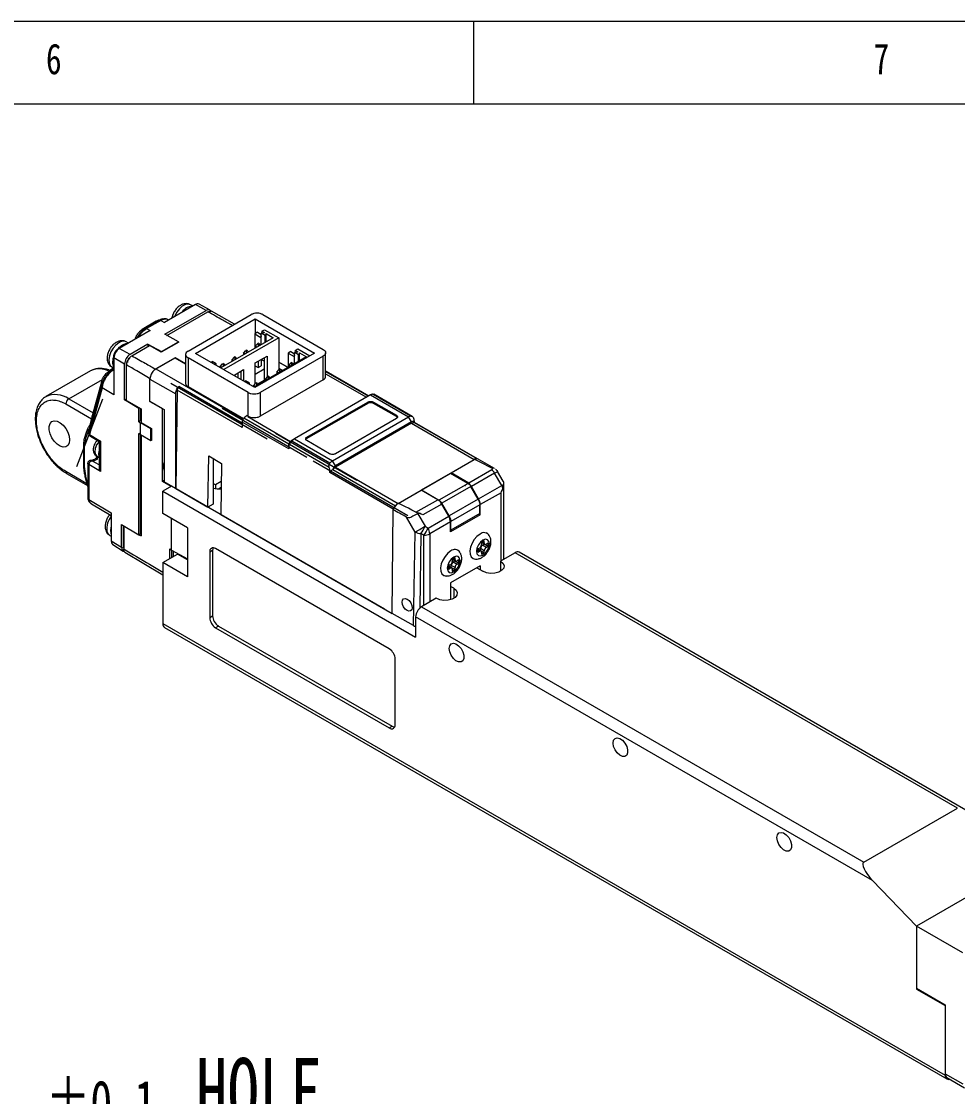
# Paper-space layout '시트2-ENG' of a CAD drawing. Header units: millimetres. Extents: x 5 to 415, y 5 to 292.
# Drawn here: x 282.7 to 339.2, y 227 to 292 of the extents above; entities that cross this region are included whole.
import ezdxf

# ---------------------------------------------------------------- set-up
doc = ezdxf.new("R2010")
doc.units = ezdxf.units.MM
doc.linetypes.add('CENTERX2', pattern=[20.32, 12.7, -2.54, 2.54, -2.54])
doc.layers.add('CENTER_LINE', color=7, linetype='CENTERX2')
doc.styles.add('SLDTEXTSTYLE0', font='TXT', dxfattribs={"width": 0.7})
doc.styles.add('SLDTEXTSTYLE3', font='TXT', dxfattribs={"width": 0.75})
doc.dimstyles.new('SLDDIMSTYLE8', dxfattribs={"dimtxt": 4, "dimasz": 3.302, "dimexe": 0, "dimexo": 0.0625, "dimgap": 1, "dimtad": 0, "dimtih": 1, "dimtoh": 1, "dimrnd": 1e-09, "dimzin": 12, "dimdsep": 46, "dimtxsty": 'SLDTEXTSTYLE0', "dimsah": 1, "dimcen": 0, "dimadec": 0, "dimazin": 3, "dimtol": 1, "dimtp": 0.1, "dimtm": 0.1, "dimtfac": 1, "dimtmove": 0, "dimatfit": 3, "dimfxl": 1, "dimfrac": 2, "dimtolj": 1, "dimarcsym": 0})

# ---------------------------------------------------------------- blocks, each defined once
blk = doc.blocks.new('_D_50')
at = {"layer": 'CENTER_LINE'}
for p, q in [((257.4, 184.208), (269.697, 224.203)), ((269.697, 224.203), (305.718, 224.203)), ((256.489, 181.245), (257.4, 184.208)), ((256.489, 181.245), (254.623, 175.175))]:
    blk.add_line(p, q, dxfattribs=at)
for points in [[(257.4, 184.208), (258.856, 187.215), (257.885, 187.513)], [(256.489, 181.245), (255.033, 178.238), (256.004, 177.939)]]:
    blk.add_solid(points, dxfattribs=at)
at = {"layer": 'CENTER_LINE', "attachment_point": 1, "style": 'SLDTEXTSTYLE0'}
for s, insert, char_height in [('%%c', (271.284, 229.359), 4), ('HOLE', (293.23, 229.359), 4), ('3.1', (275.712, 229.359), 4), ('±0.1', (284.173, 228.011), 2.8)]:
    blk.add_mtext(s, dxfattribs=dict(at, insert=insert, char_height=char_height))

psp = doc.layouts.new('시트2-ENG')

# ---------------------------------------------------------------- linework, layer by layer
at = {"color": 7, "linetype": 'Continuous', "lineweight": 18}
for p, q in [((415, 292), (5, 292)), ((310, 292), (310, 287)), ((410.25, 287), (10, 287)), ((293.192, 274.897), (291.32, 273.817)), ((293.035, 274.807), (292.905, 274.882)), ((293.847, 274.533), (293.192, 274.897)), ((294.081, 274.558), (293.419, 274.922)), ((291.354, 273.094), (293.847, 274.533)), ((291.479, 273.025), (293.953, 274.453)), ((292.751, 272.084), (296.569, 274.288)), ((295.56, 273.705), (294.162, 274.485)), ((297.276, 274.288), (300.918, 272.186)), ((290.829, 273.882), (289.974, 273.388)), ((290.862, 273.896), (290.01, 273.404)), ((291.037, 273.95), (290.186, 273.458)), ((291.1, 273.939), (290.248, 273.448)), ((290.927, 273.927), (290.825, 273.879)), ((291.037, 273.95), (290.862, 273.896)), ((291.143, 274), (290.972, 273.943)), ((291.1, 273.939), (291.32, 273.817)), ((291.212, 274.023), (291.163, 274.007)), ((291.568, 273.959), (291.505, 273.994)), ((293.21, 271.941), (296.816, 274.023)), ((296.816, 274.023), (300.387, 271.961)), ((296.816, 274.023), (296.816, 273.145)), ((290.468, 273.325), (288.596, 272.244)), ((289.979, 273.384), (290.01, 273.404)), ((290.01, 273.404), (290.186, 273.458)), ((290.248, 273.448), (290.468, 273.325)), ((292.167, 272.641), (291.354, 273.094)), ((297.895, 272.89), (294.73, 271.063)), ((298.231, 272.88), (294.907, 270.961)), ((296.94, 273.216), (296.781, 273.124)), ((296.781, 273.124), (297.152, 272.91)), ((296.781, 273.124), (296.781, 272.247)), ((296.94, 273.216), (297.169, 273.084)), ((297.169, 273.011), (297.152, 272.91)), ((297.169, 273.166), (297.364, 273.196)), ((297.418, 273.022), (297.169, 273.166)), ((297.169, 272.471), (297.169, 273.166)), ((297.215, 273.282), (297.196, 273.17)), ((297.215, 273.282), (297.374, 273.374)), ((297.215, 273.282), (297.364, 273.196)), ((297.374, 273.374), (298.231, 272.88)), ((297.47, 273.135), (297.418, 273.022)), ((297.418, 272.615), (297.418, 273.022)), ((297.47, 273.135), (297.895, 272.89)), ((297.47, 272.645), (297.47, 273.135)), ((298.231, 272.88), (298.231, 270.92)), ((288.596, 272.244), (288.455, 272.16)), ((289.25, 271.88), (288.596, 272.244)), ((289.146, 272.562), (289.016, 272.637)), ((290.329, 272.502), (289.25, 271.88)), ((289.356, 271.799), (290.417, 272.412)), ((289.563, 272.842), (289.547, 272.793)), ((290.329, 272.502), (291.142, 272.049)), ((290.329, 272.502), (290.329, 272.361)), ((291.124, 272.014), (290.417, 272.412)), ((292.185, 272.626), (291.124, 272.014)), ((291.142, 272.049), (292.167, 272.641)), ((292.167, 272.641), (292.167, 272.616)), ((292.167, 272.636), (292.185, 272.626)), ((296.816, 272.369), (296.958, 272.533)), ((296.905, 272.318), (296.816, 272.369)), ((296.816, 272.369), (296.816, 272.267)), ((296.993, 272.553), (296.958, 272.533)), ((296.958, 272.533), (296.993, 272.512)), ((297.029, 272.533), (296.993, 272.553)), ((296.993, 272.512), (297.029, 272.533)), ((296.993, 272.512), (296.993, 272.369)), ((297.029, 272.533), (297.111, 272.437)), ((288.271, 271.681), (288.274, 271.846)), ((288.271, 271.681), (288.271, 269.436)), ((288.914, 271.297), (288.271, 271.681)), ((290.788, 270.993), (291.973, 271.677)), ((291.973, 271.675), (290.806, 271.002)), ((291.142, 272.049), (291.142, 272.024)), ((291.973, 271.677), (292.604, 271.321)), ((291.973, 271.675), (291.973, 271.677)), ((292.604, 271.311), (291.973, 271.675)), ((292.604, 271.88), (292.604, 270.124)), ((296.392, 269.573), (292.751, 271.675)), ((292.751, 271.675), (292.751, 269.92)), ((296.781, 269.879), (293.21, 271.941)), ((295.544, 271.716), (295.402, 271.553)), ((295.579, 271.737), (295.544, 271.716)), ((295.544, 271.716), (295.579, 271.696)), ((295.614, 271.716), (295.579, 271.737)), ((295.579, 271.696), (295.614, 271.716)), ((295.579, 271.696), (295.579, 271.553)), ((295.697, 271.621), (295.614, 271.716)), ((296.109, 271.961), (296.251, 272.124)), ((296.198, 271.91), (296.109, 271.961)), ((296.109, 271.961), (296.109, 271.859)), ((296.286, 272.145), (296.251, 272.124)), ((296.251, 272.124), (296.286, 272.104)), ((296.321, 272.124), (296.286, 272.145)), ((296.286, 272.104), (296.321, 272.124)), ((296.286, 271.961), (296.286, 272.104)), ((296.321, 272.124), (296.404, 272.029)), ((299.91, 271.726), (296.746, 269.9)), ((300.387, 271.961), (296.781, 269.879)), ((296.816, 271.369), (297.523, 271.777)), ((300.918, 271.777), (297.099, 269.573)), ((297.347, 271.471), (297.17, 271.573)), ((297.17, 271.573), (297.17, 271.185)), ((297.347, 271.675), (297.347, 270.981)), ((297.523, 271.777), (297.523, 270.512)), ((298.955, 272.053), (298.796, 271.961)), ((298.796, 271.961), (299.168, 271.747)), ((298.796, 271.961), (298.796, 271.083)), ((298.955, 272.053), (299.184, 271.921)), ((299.184, 271.848), (299.168, 271.747)), ((299.184, 272.002), (299.38, 272.033)), ((299.433, 271.859), (299.184, 272.002)), ((299.184, 271.308), (299.184, 272.002)), ((299.23, 272.119), (299.211, 272.006)), ((299.23, 272.119), (299.389, 272.211)), ((299.23, 272.119), (299.38, 272.033)), ((299.389, 272.211), (300.104, 271.798)), ((299.486, 271.971), (299.433, 271.859)), ((299.433, 271.451), (299.433, 271.859)), ((299.486, 271.971), (299.91, 271.726)), ((299.486, 271.481), (299.486, 271.971)), ((300.918, 270.349), (300.918, 271.777)), ((301.064, 270.54), (301.064, 271.982)), ((288.231, 270.988), (288.065, 270.937)), ((288.141, 271.121), (288.271, 271.046)), ((288.271, 271.016), (288.231, 270.988)), ((288.914, 269.133), (288.914, 271.297)), ((289.037, 269.101), (289.037, 271.246)), ((294.199, 271.451), (294.169, 271.387)), ((294.448, 271.308), (294.199, 271.451)), ((294.337, 271.29), (294.448, 271.308)), ((294.448, 271.226), (294.448, 271.308)), ((294.695, 271.145), (294.836, 271.308)), ((294.783, 271.094), (294.695, 271.145)), ((294.695, 271.145), (294.695, 271.084)), ((294.872, 271.328), (294.836, 271.308)), ((294.836, 271.308), (294.872, 271.288)), ((294.907, 271.308), (294.872, 271.328)), ((294.872, 271.288), (294.907, 271.308)), ((294.872, 271.288), (294.872, 271.145)), ((294.907, 271.308), (294.99, 271.213)), ((295.491, 271.502), (295.402, 271.553)), ((295.402, 271.553), (295.402, 271.451)), ((295.508, 270.614), (296.109, 270.961)), ((296.109, 270.961), (296.109, 270.267)), ((296.816, 270.104), (296.816, 271.369)), ((296.816, 271.185), (296.993, 271.083)), ((297.347, 270.981), (296.816, 270.675)), ((296.993, 271.471), (296.993, 271.083)), ((296.993, 271.083), (297.17, 271.185)), ((297.347, 270.981), (297.347, 270.328)), ((298.125, 270.798), (298.266, 270.961)), ((298.796, 271.083), (298.231, 271.41)), ((298.231, 271.41), (298.796, 271.083)), ((298.231, 271.042), (298.478, 270.9)), ((298.301, 270.981), (298.266, 270.961)), ((298.266, 270.961), (298.301, 270.941)), ((298.337, 270.961), (298.301, 270.981)), ((298.301, 270.941), (298.337, 270.961)), ((298.301, 270.798), (298.301, 270.941)), ((298.337, 270.961), (298.419, 270.866)), ((298.832, 271.206), (298.973, 271.369)), ((298.92, 271.155), (298.832, 271.206)), ((298.832, 271.206), (298.832, 271.104)), ((299.008, 271.39), (298.973, 271.369)), ((298.973, 271.369), (299.008, 271.349)), ((299.044, 271.369), (299.008, 271.39)), ((299.008, 271.349), (299.044, 271.369)), ((299.008, 271.349), (299.008, 271.206)), ((299.044, 271.369), (299.126, 271.274)), ((286.85, 270.879), (284.163, 269.328)), ((286.897, 270.904), (286.85, 270.879)), ((287.534, 270.287), (286.966, 268.167)), ((290.451, 269.042), (290.451, 270.409)), ((290.452, 270.389), (292.008, 269.491)), ((290.452, 269.042), (290.452, 270.389)), ((295.579, 270.655), (295.579, 270.573)), ((295.756, 270.757), (295.756, 270.471)), ((295.933, 270.859), (295.933, 270.369)), ((296.215, 270.288), (296.185, 270.224)), ((296.464, 270.144), (296.215, 270.288)), ((296.958, 270.104), (297.347, 270.328)), ((300.918, 270.349), (297.099, 268.144)), ((297.347, 270.328), (297.417, 270.287)), ((297.559, 270.553), (297.417, 270.389)), ((297.506, 270.338), (297.417, 270.389)), ((297.417, 270.389), (297.417, 270.287)), ((297.594, 270.573), (297.559, 270.553)), ((297.559, 270.553), (297.594, 270.532)), ((297.63, 270.553), (297.594, 270.573)), ((297.594, 270.532), (297.63, 270.553)), ((297.594, 270.532), (297.594, 270.39)), ((297.712, 270.458), (297.63, 270.553)), ((298.213, 270.747), (298.125, 270.798)), ((298.125, 270.798), (298.125, 270.696)), ((303.669, 269.365), (301.09, 270.854)), ((287.512, 269.947), (286.749, 267.115)), ((287.552, 269.866), (286.788, 267.034)), ((287.518, 270.201), (286.958, 268.108)), ((287.512, 269.947), (287.518, 270.201)), ((287.536, 270.26), (287.518, 270.201)), ((288.271, 269.436), (287.552, 269.866)), ((292.097, 269.723), (292.008, 263.775)), ((296.022, 267.458), (292.097, 269.723)), ((296.097, 267.988), (292.751, 269.92)), ((296.352, 270.127), (296.464, 270.144)), ((296.464, 270.063), (296.464, 270.144)), ((296.71, 269.981), (296.852, 270.145)), ((296.799, 269.93), (296.71, 269.981)), ((296.71, 269.981), (296.71, 269.92)), ((296.887, 270.165), (296.852, 270.145)), ((296.852, 270.145), (296.887, 270.124)), ((296.922, 270.145), (296.887, 270.165)), ((296.887, 270.124), (296.922, 270.145)), ((296.887, 270.124), (296.887, 269.981)), ((296.922, 270.145), (297.005, 270.049)), ((288.914, 269.133), (289.037, 269.203)), ((289.783, 268.613), (288.914, 269.133)), ((289.037, 269.101), (289.91, 268.585)), ((290.451, 269.042), (290.452, 269.043)), ((291.202, 268.598), (290.451, 269.042)), ((290.452, 269.042), (291.301, 268.552)), ((292.008, 263.775), (292.008, 269.491)), ((296.392, 268.143), (296.392, 269.573)), ((297.099, 269.573), (297.099, 268.144)), ((303.781, 269.43), (299.185, 266.777)), ((299.928, 266.879), (303.605, 269.002)), ((303.605, 269.002), (303.605, 268.92)), ((303.781, 269.43), (306.079, 268.103)), ((303.938, 269.478), (306.236, 268.152)), ((303.958, 269.002), (305.337, 268.206)), ((303.958, 268.92), (303.958, 269.002)), ((306.288, 268.137), (303.98, 269.469)), ((289.822, 268.636), (289.783, 268.613)), ((289.783, 267.809), (289.783, 268.613)), ((289.887, 267.869), (289.887, 268.598)), ((289.91, 268.585), (289.91, 267.768)), ((291.212, 268.604), (291.202, 268.598)), ((291.202, 264.208), (291.202, 268.598)), ((291.301, 268.552), (291.301, 264.184)), ((303.605, 268.92), (299.928, 266.797)), ((305.337, 268.124), (303.958, 268.92)), ((286.823, 267.516), (286.958, 268.108)), ((286.967, 268.172), (286.825, 267.55)), ((289.887, 267.869), (289.783, 267.809)), ((289.783, 267.809), (289.887, 267.747)), ((289.91, 267.856), (289.887, 267.869)), ((289.887, 267.036), (289.887, 267.747)), ((290.505, 267.39), (289.887, 267.747)), ((289.91, 267.768), (290.538, 267.396)), ((296.027, 267.791), (296.022, 267.458)), ((298.832, 266.171), (296.027, 267.791)), ((298.844, 266.451), (296.121, 268.022)), ((296.321, 268.183), (296.392, 268.143)), ((296.392, 268.144), (296.357, 268.124)), ((301.483, 265.45), (306.079, 268.103)), ((305.337, 268.001), (301.66, 265.879)), ((306.256, 267.797), (301.66, 265.144)), ((306.256, 267.716), (301.66, 265.062)), ((305.337, 268.124), (305.337, 268.206)), ((306.256, 267.797), (306.079, 268.103)), ((306.256, 267.716), (310.039, 265.532)), ((306.421, 267.764), (306.429, 267.768)), ((306.421, 267.764), (310.205, 265.58)), ((310.231, 265.577), (306.431, 267.771)), ((306.433, 267.761), (306.433, 267.789)), ((286.682, 267.387), (286.546, 267.031)), ((286.591, 266.878), (286.728, 267.233)), ((286.823, 267.516), (286.744, 267.121)), ((286.744, 267.121), (286.744, 267.129)), ((286.824, 267.544), (286.75, 267.173)), ((286.788, 267.034), (287.452, 266.637)), ((286.825, 267.55), (286.824, 267.544)), ((289.887, 267.036), (289.783, 267.099)), ((289.783, 260.98), (289.783, 267.099)), ((289.887, 267.036), (290.505, 266.679)), ((289.887, 261.04), (289.887, 267.036)), ((289.91, 267.023), (289.91, 260.91)), ((290.505, 267.39), (290.528, 267.403)), ((290.505, 266.679), (290.505, 267.39)), ((290.538, 267.396), (290.538, 266.669)), ((286.434, 266.374), (286.434, 265.191)), ((286.434, 266.371), (286.434, 266.374)), ((286.493, 266.292), (286.591, 266.878)), ((286.795, 266.973), (287.384, 266.616)), ((287.235, 266.706), (287.235, 266.643)), ((287.382, 266.62), (287.382, 265.022)), ((287.452, 266.637), (287.452, 264.804)), ((290.505, 266.679), (290.538, 266.698)), ((290.538, 266.669), (290.514, 266.684)), ((301.28, 265.051), (298.879, 266.438)), ((299.185, 266.777), (299.008, 266.675)), ((301.327, 265.317), (299.029, 266.644)), ((299.185, 266.777), (301.483, 265.45)), ((299.928, 266.797), (299.928, 266.879)), ((301.307, 265.879), (299.928, 266.675)), ((286.493, 265.11), (286.493, 266.292)), ((287.235, 265.731), (287.235, 265.703)), ((287.241, 265.723), (287.382, 265.642)), ((293.953, 262.653), (293.999, 265.742)), ((293.999, 265.742), (294.777, 265.293)), ((298.832, 266.275), (298.832, 266.302)), ((298.832, 266.275), (298.832, 266.171)), ((286.591, 264.411), (286.493, 265.11)), ((286.687, 265.321), (286.687, 263.215)), ((286.757, 265.219), (286.757, 263.115)), ((287.452, 264.804), (286.757, 265.219)), ((287.226, 265.63), (287.235, 265.703)), ((287.267, 265.55), (287.273, 265.553)), ((287.271, 265.706), (287.27, 265.636)), ((287.273, 265.553), (287.28, 265.701)), ((291.29, 265.331), (291.301, 265.291)), ((294.271, 265.585), (294.271, 262.837)), ((294.777, 265.293), (294.73, 262.204)), ((301.66, 265.144), (301.483, 265.45)), ((305.443, 262.878), (310.039, 265.532)), ((308.643, 264.726), (310.039, 265.532)), ((311.274, 264.988), (310.289, 265.556)), ((285.413, 264.688), (286.666, 263.965)), ((286.539, 264.441), (286.676, 263.927)), ((301.318, 264.736), (301.321, 264.838)), ((301.321, 264.838), (301.369, 264.838)), ((301.495, 264.92), (305.278, 262.736)), ((301.66, 265.062), (305.443, 262.878)), ((306.865, 263.699), (308.617, 264.711)), ((308.617, 264.711), (309.514, 264.184)), ((308.643, 264.726), (308.643, 264.696)), ((309.708, 264.1), (308.643, 264.726)), ((311.105, 264.906), (309.708, 264.1)), ((311.274, 264.699), (309.878, 263.893)), ((311.276, 264.985), (311.274, 264.986)), ((311.704, 263.956), (311.274, 264.699)), ((311.796, 264.217), (311.457, 264.805)), ((286.675, 263.93), (286.687, 263.896)), ((291.301, 264.265), (291.202, 264.208)), ((291.726, 263.898), (291.202, 264.208)), ((291.761, 263.917), (291.23, 263.611)), ((292.008, 263.775), (291.301, 264.184)), ((304.63, 256.488), (291.761, 263.917)), ((291.795, 263.897), (291.796, 263.898)), ((291.974, 263.795), (291.973, 263.795)), ((292.008, 263.775), (293.953, 262.653)), ((294.412, 264), (294.271, 264.082)), ((294.76, 264.201), (294.412, 264)), ((294.412, 264), (294.412, 263.766)), ((294.581, 263.75), (294.755, 263.851)), ((309.675, 264.086), (307.91, 263.067)), ((309.844, 263.903), (308.082, 262.886)), ((309.514, 264.184), (309.675, 264.086)), ((309.514, 263.957), (309.532, 263.967)), ((310.283, 263.135), (309.844, 263.903)), ((310.307, 263.149), (309.878, 263.893)), ((310.307, 263.149), (311.704, 263.956)), ((311.807, 264.185), (311.807, 264.015)), ((311.807, 264.015), (311.807, 263.99)), ((311.807, 263.99), (311.807, 259.489)), ((291.23, 262.264), (291.23, 263.611)), ((291.23, 263.611), (306.504, 254.794)), ((305.443, 262.878), (306.84, 263.685)), ((307.836, 263.099), (306.84, 263.685)), ((306.865, 263.699), (307.746, 263.164)), ((306.865, 263.67), (306.865, 263.699)), ((307.746, 263.164), (307.91, 263.067)), ((310.283, 263.135), (308.528, 262.123)), ((311.661, 263.523), (310.411, 262.801)), ((286.757, 263.115), (288.115, 262.303)), ((286.91, 262.856), (288.115, 262.136)), ((294.271, 262.837), (293.953, 262.653)), ((305.09, 256.224), (305.137, 262.497)), ((305.246, 262.69), (305.278, 262.736)), ((306.518, 262.338), (307.836, 263.099)), ((308.083, 262.837), (306.945, 262.18)), ((308.528, 262.123), (308.082, 262.886)), ((308.504, 262.109), (308.083, 262.837)), ((310.385, 262.786), (308.633, 261.775)), ((310.385, 262.261), (310.385, 262.786)), ((310.411, 262.194), (310.411, 262.801)), ((288.115, 262.303), (288.115, 260.61)), ((292.715, 261.407), (291.23, 262.264)), ((291.761, 260.06), (291.761, 261.958)), ((294.73, 262.204), (305.09, 256.224)), ((306.469, 261.147), (305.947, 262.051)), ((306.633, 262.249), (307.069, 261.493)), ((307.254, 261.387), (308.504, 262.109)), ((310.411, 262.194), (308.607, 261.153)), ((310.385, 262.261), (308.633, 261.25)), ((310.34, 262.235), (310.411, 262.194)), ((288.74, 261.603), (289.783, 260.98)), ((288.74, 260.224), (288.74, 261.603)), ((288.845, 260.282), (288.845, 261.54)), ((288.862, 261.53), (288.868, 261.526)), ((288.862, 261.53), (288.862, 260.121)), ((288.862, 261.53), (288.862, 261.53)), ((292.715, 261.407), (292.715, 258.447)), ((307.069, 261.493), (307.254, 261.387)), ((308.607, 261.76), (307.357, 261.038)), ((308.607, 261.153), (308.607, 261.76)), ((308.633, 261.25), (308.607, 261.264)), ((308.633, 261.25), (308.633, 261.775)), ((288.017, 260.944), (288.115, 260.888)), ((288.115, 260.61), (288.74, 260.224)), ((289.783, 260.98), (289.887, 261.04)), ((289.787, 260.982), (289.91, 260.91)), ((289.91, 261.027), (289.887, 261.04)), ((306.383, 255.49), (306.469, 261.147)), ((307.004, 260.954), (306.819, 261.06)), ((310.652, 260.609), (310.487, 260.514)), ((310.652, 260.49), (310.652, 260.609)), ((310.816, 261.099), (310.822, 261.053)), ((288.213, 260.385), (288.84, 259.997)), ((288.934, 259.928), (291.23, 258.556)), ((291.656, 260.122), (291.761, 260.06)), ((291.656, 259.55), (291.656, 260.122)), ((291.761, 260.06), (292.715, 259.522)), ((291.761, 260.06), (291.761, 259.61)), ((291.867, 259.671), (291.867, 260)), ((294.235, 260.039), (294.059, 259.937)), ((294.059, 259.937), (294.059, 255.977)), ((294.235, 260.039), (294.235, 256.079)), ((304.913, 254.079), (294.412, 260.141)), ((310.363, 260.18), (310.26, 260.121)), ((310.26, 260.121), (310.26, 259.93)), ((310.451, 259.998), (310.26, 260.108)), ((310.26, 259.93), (310.363, 259.99)), ((310.412, 260.021), (310.422, 260.027)), ((310.422, 260.027), (310.422, 260.146)), ((310.652, 260.014), (310.422, 260.146)), ((310.422, 260.027), (310.652, 259.894)), ((310.487, 260.514), (310.487, 260.395)), ((310.487, 259.918), (310.487, 259.799)), ((310.487, 259.799), (310.652, 259.894)), ((310.498, 260.52), (310.688, 260.41)), ((310.546, 260.361), (310.649, 260.42)), ((310.546, 260.361), (310.776, 260.228)), ((310.649, 260.42), (310.649, 260.432)), ((310.649, 260.42), (310.879, 260.287)), ((310.652, 259.894), (310.652, 260.014)), ((310.879, 260.478), (310.776, 260.418)), ((310.776, 260.228), (310.879, 260.287)), ((310.879, 260.287), (310.879, 260.478)), ((312.514, 259.897), (311.63, 259.387)), ((339.243, 244.467), (312.514, 259.897)), ((339.752, 244.342), (312.764, 259.922)), ((291.23, 259.304), (292.114, 259.814)), ((291.23, 259.304), (291.23, 255.609)), ((292.715, 258.447), (291.23, 259.304)), ((292.114, 259.814), (292.153, 259.839)), ((308.884, 259.588), (308.719, 259.493)), ((308.719, 259.493), (308.719, 259.374)), ((308.73, 259.499), (308.921, 259.389)), ((308.778, 259.34), (308.881, 259.4)), ((308.778, 259.34), (309.008, 259.207)), ((308.881, 259.4), (308.881, 259.412)), ((308.881, 259.4), (309.111, 259.267)), ((308.884, 259.469), (308.884, 259.588)), ((309.111, 259.457), (309.008, 259.398)), ((309.008, 259.207), (309.111, 259.267)), ((309.111, 259.267), (309.111, 259.457)), ((311.63, 259.387), (311.63, 258.774)), ((308.596, 259.16), (308.492, 259.1)), ((308.492, 259.1), (308.492, 258.91)), ((308.683, 258.978), (308.492, 259.088)), ((308.492, 258.91), (308.596, 258.969)), ((310.402, 259.097), (308.616, 258.066)), ((308.644, 259.001), (308.655, 259.007)), ((308.655, 259.007), (308.655, 259.126)), ((308.884, 258.993), (308.655, 259.126)), ((308.655, 259.007), (308.884, 258.874)), ((308.719, 258.898), (308.719, 258.779)), ((308.719, 258.779), (308.884, 258.874)), ((308.884, 258.874), (308.884, 258.993)), ((310.206, 258.984), (310.57, 258.774)), ((310.402, 259.097), (310.402, 258.871)), ((308.616, 258.066), (308.616, 257.063)), ((308.802, 257.754), (308.616, 257.861)), ((307.741, 257.141), (306.857, 256.631)), ((306.857, 256.631), (333.586, 241.201)), ((294.059, 255.977), (294.235, 256.079)), ((304.664, 256.469), (304.63, 256.488)), ((306.383, 255.49), (305.09, 256.224)), ((306.504, 256.019), (306.504, 254.794)), ((334.116, 240.078), (306.504, 256.019)), ((291.23, 255.609), (338.5, 228.321)), ((291.334, 255.38), (338.604, 228.092)), ((294.589, 255.466), (294.412, 255.364)), ((294.412, 255.364), (304.913, 249.303)), ((294.589, 255.466), (305.09, 249.405)), ((305.266, 249.507), (305.266, 253.467)), ((304.913, 249.303), (305.09, 249.405)), ((333.586, 241.201), (339.243, 244.467)), ((343.132, 240.998), (336.768, 237.324)), ((336.768, 237.323), (334.116, 240.078)), ((339.561, 235.711), (336.768, 237.324)), ((336.768, 237.324), (336.768, 233.58)), ((336.768, 237.323), (336.768, 233.526)), ((336.768, 233.58), (338.5, 232.58)), ((336.815, 233.553), (336.768, 233.526)), ((336.768, 233.526), (338.5, 232.526)), ((338.5, 232.58), (338.5, 228.403)), ((338.5, 232.526), (338.5, 228.321)), ((338.5, 228.403), (339.561, 227.791)), ((338.604, 228.174), (339.665, 227.562))]:
    psp.add_line(p, q, dxfattribs=at)
at = {"color": 8, "linetype": 'Continuous', "lineweight": 18}
for p, q in [((290.831, 273.875), (290.862, 273.896)), ((290.862, 273.896), (290.928, 273.925)), ((288.065, 270.937), (288.271, 271.072)), ((290.806, 271.002), (296.078, 267.958)), ((285.538, 269.191), (287.577, 270.369)), ((301.064, 270.857), (303.658, 269.359)), ((301.064, 270.713), (303.534, 269.287)), ((296.026, 267.732), (292.186, 269.949)), ((285.538, 269.191), (287.012, 268.34)), ((285.361, 268.885), (286.924, 267.983)), ((296.357, 268.124), (298.949, 266.627)), ((286.728, 267.233), (286.759, 267.215)), ((286.758, 267.171), (286.744, 267.129)), ((287.382, 265.198), (286.932, 265.446)), ((286.639, 264.065), (285.361, 264.802)), ((305.148, 262.525), (301.318, 264.736)), ((286.687, 264.049), (286.591, 264.411)), ((307.746, 263.152), (307.746, 263.164)), ((311.661, 259.404), (311.661, 263.523)), ((306.819, 261.06), (306.751, 256.551)), ((307.004, 256.716), (307.004, 260.954)), ((307.357, 261.038), (307.357, 256.92)), ((310.549, 260.549), (310.652, 260.49)), ((288.862, 260.272), (288.845, 260.282)), ((310.363, 259.99), (310.26, 260.049)), ((292.715, 259.467), (292.114, 259.814)), ((308.781, 259.529), (308.884, 259.469)), ((308.596, 258.969), (308.492, 259.029)), ((308.802, 257.754), (308.802, 257.141))]:
    psp.add_line(p, q, dxfattribs=at)
at = {"color": 8, "linetype": 'Continuous', "lineweight": 18, "flags": 128}
for points in [[(292.905, 274.882), (292.762, 274.923), (292.588, 274.895), (292.404, 274.798), (292.226, 274.642), (292.068, 274.44), (291.947, 274.209), (291.931, 274.169)], [(288.569, 272.588), (288.387, 272.448), (288.222, 272.258), (288.089, 272.033), (287.999, 271.795), (287.961, 271.565), (287.978, 271.363), (288.048, 271.206), (288.141, 271.121)], [(286.958, 268.108), (286.961, 268.143), (286.966, 268.167)], [(286.824, 267.544), (286.823, 267.538), (286.823, 267.516)], [(287.134, 266.185), (287.112, 265.986), (287.149, 265.825), (287.241, 265.723), (287.241, 265.723)], [(286.591, 264.411), (286.568, 264.416), (286.551, 264.425), (286.541, 264.436), (286.539, 264.44)], [(286.687, 263.912), (286.678, 263.922), (286.676, 263.927)], [(287.851, 261.198), (287.917, 261.038), (288.017, 260.944)]]:
    psp.add_lwpolyline(points, dxfattribs=at)
at = {"color": 7, "linetype": 'Continuous', "lineweight": 18, "flags": 128}
for points in [[(288.519, 272.21), (288.617, 272.315), (288.799, 272.455)], [(288.799, 272.455), (288.982, 272.532), (289.116, 272.544)], [(285.591, 266.711), (285.564, 266.516), (285.484, 266.371), (285.358, 266.287), (285.198, 266.273), (285.019, 266.329), (284.835, 266.451), (284.663, 266.628), (284.519, 266.844), (284.415, 267.08), (284.361, 267.315), (284.361, 267.528), (284.415, 267.7), (284.519, 267.816), (284.663, 267.866), (284.835, 267.844), (285.019, 267.754), (285.198, 267.603), (285.358, 267.404), (285.484, 267.176), (285.564, 266.938), (285.591, 266.711)], [(286.693, 267.408), (286.692, 267.406), (286.682, 267.387)], [(287.382, 265.717), (287.359, 265.843), (287.382, 266.042)], [(311.274, 264.699), (311.316, 264.723), (311.354, 264.745), (311.386, 264.764), (311.413, 264.779), (311.434, 264.791), (311.448, 264.8), (311.456, 264.804), (311.457, 264.805)], [(311.704, 263.956), (311.718, 263.964), (311.733, 263.972), (311.746, 263.98), (311.76, 263.988), (311.772, 263.995), (311.785, 264.002), (311.796, 264.009), (311.807, 264.015)], [(306.469, 261.147), (306.525, 261.179), (306.592, 261.218), (306.667, 261.261), (306.749, 261.308), (306.833, 261.357), (306.916, 261.405), (306.996, 261.451), (307.069, 261.493)], [(310.393, 261.021), (310.21, 260.884), (310.044, 260.695), (309.909, 260.472), (309.817, 260.235), (309.776, 260.003), (309.79, 259.799), (309.857, 259.64), (309.972, 259.539), (310.124, 259.507), (310.195, 259.515)], [(310.181, 259.98), (310.21, 259.825), (310.295, 259.728), (310.421, 259.703), (310.57, 259.755), (310.718, 259.875), (310.845, 260.045), (310.929, 260.24), (310.959, 260.429), (310.929, 260.583), (310.845, 260.68), (310.718, 260.705), (310.57, 260.653), (310.421, 260.533), (310.295, 260.363), (310.21, 260.169), (310.181, 259.98)], [(308.625, 260), (308.443, 259.863), (308.277, 259.675), (308.141, 259.452), (308.049, 259.214), (308.008, 258.983), (308.022, 258.778), (308.089, 258.619), (308.204, 258.519), (308.357, 258.487), (308.427, 258.494)], [(308.413, 258.959), (308.443, 258.804), (308.527, 258.707), (308.653, 258.683), (308.802, 258.735), (308.951, 258.855), (309.077, 259.025), (309.161, 259.219), (309.191, 259.408), (309.161, 259.563), (309.077, 259.66), (308.951, 259.684), (308.802, 259.633), (308.653, 259.513), (308.527, 259.342), (308.443, 259.148), (308.413, 258.959)], [(311.63, 259.387), (311.78, 259.263), (311.847, 259.118), (311.824, 258.968), (311.714, 258.832), (311.53, 258.726), (311.294, 258.662), (311.035, 258.649), (310.783, 258.688), (310.57, 258.774)], [(308.802, 257.754), (308.951, 257.631), (309.019, 257.485), (308.996, 257.336), (308.886, 257.199), (308.702, 257.093), (308.466, 257.029), (308.206, 257.016), (307.955, 257.055), (307.741, 257.141)], [(308.537, 254.11), (308.567, 254.277), (308.652, 254.388), (308.782, 254.426), (308.938, 254.387), (309.1, 254.276), (309.245, 254.109), (309.354, 253.907), (309.413, 253.698), (309.413, 253.511), (309.354, 253.37), (309.245, 253.294), (309.1, 253.295), (308.938, 253.371), (308.782, 253.512), (308.652, 253.7), (308.567, 253.909), (308.537, 254.11)], [(318.436, 248.395), (318.466, 248.563), (318.552, 248.673), (318.681, 248.711), (318.837, 248.672), (318.999, 248.561), (319.144, 248.394), (319.254, 248.192), (319.313, 247.983), (319.313, 247.796), (319.254, 247.655), (319.144, 247.579), (318.999, 247.58), (318.837, 247.656), (318.681, 247.797), (318.552, 247.985), (318.466, 248.194), (318.436, 248.395)], [(328.336, 242.681), (328.366, 242.848), (328.451, 242.958), (328.581, 242.996), (328.737, 242.957), (328.899, 242.847), (329.044, 242.679), (329.153, 242.477), (329.212, 242.268), (329.212, 242.081), (329.153, 241.94), (329.044, 241.864), (328.899, 241.865), (328.737, 241.941), (328.581, 242.082), (328.451, 242.27), (328.366, 242.479), (328.336, 242.681)], [(338.5, 228.321), (338.507, 228.245), (338.527, 228.18), (338.56, 228.128), (338.604, 228.092), (338.657, 228.072), (338.719, 228.069), (338.769, 228.079)]]:
    psp.add_lwpolyline(points, dxfattribs=at)
at = {"color": 7, "linetype": 'Continuous', "lineweight": 18}
for centre, radius, start, end in [((293.327, 274.708), 0.232, 66.72797, 125.52681), ((293.036, 274.025), 0.765, 92.36005, 147.63457), ((293.977, 274.375), 0.205, 30.46381, 129.72871), ((288.977, 271.649), 0.706, 122.60548, 177.39452), ((289.013, 271.437), 0.822, 154.12875, 205.594), ((288.667, 271.828), 0.393, 122.60548, 177.39452), ((289.644, 271.264), 0.731, 122.60548, 177.39452), ((289.439, 271.382), 0.351, 122.60548, 177.39452), ((301.047, 270.78), 0.0862, 60.1516, 78.60725), ((285.745, 268.868), 0.384, 122.60548, 177.39452), ((306.25, 267.828), 0.324, 92.43101, 121.75315), ((286.684, 266.989), 0.145, 162.81116, 229.99819), ((286.858, 267.118), 0.109, 181.66396, 230.32578), ((299.509, 266.236), 0.631, 120.89883, 139.63614), ((286.534, 265.201), 0.101, 185.6948, 245.62534), ((292.008, 265.123), 0.75, 160.54426, 199.45574), ((310.207, 265.263), 0.316, 90.40697, 121.99736), ((310.186, 265.326), 0.253, 65.83874, 125.47172), ((310.203, 265.491), 0.0888, 60.30174, 88.90535), ((285.487, 264.79), 0.127, 174.48605, 233.08998), ((310.587, 264.309), 0.79, 29.61034, 49.08832), ((294.657, 265.406), 1.658, 256.52707, 272.70498), ((309.191, 263.503), 0.79, 29.61034, 49.08832), ((310.982, 263.538), 0.833, 17.95922, 30.10204), ((309.69, 262.776), 0.721, 1.9565, 31.14373), ((305.857, 262.232), 0.767, 122.63982, 159.80295), ((307.449, 262.487), 0.724, 28.89519, 57.68618), ((307.886, 261.735), 0.721, 1.9565, 31.14373), ((288.907, 261.241), 0.84, 160.58968, 199.41032), ((305.755, 261.963), 1.396, 319.68312, 340.31688), ((305.939, 261.857), 1.396, 319.68312, 340.31688), ((306.636, 261.014), 0.721, 1.9565, 31.14373), ((306.813, 261.79), 0.729, 241.83173, 270.48739), ((307.018, 261.675), 0.721, 268.8559, 298.04024), ((310.636, 260.735), 0.375, 33.90117, 130.41721), ((294.274, 259.972), 0.218, 50.79671, 189.21404), ((294.554, 260.051), 0.319, 154.29191, 182.10457), ((308.868, 259.715), 0.375, 33.90117, 130.41721), ((310.218, 260.407), 0.269, 302.60548, 357.39452), ((310.412, 259.931), 0.0764, 350.78596, 129.20329), ((310.691, 260.134), 0.269, 122.60548, 177.39452), ((310.728, 260.478), 0.0764, 170.78596, 309.20329), ((310.921, 260.001), 0.269, 122.60548, 177.39452), ((312.661, 259.692), 0.251, 65.69288, 125.61758), ((308.451, 259.386), 0.269, 302.60548, 357.39452), ((308.923, 259.114), 0.269, 122.60548, 177.39452), ((308.96, 259.457), 0.0764, 170.78596, 309.20329), ((308.644, 258.91), 0.0764, 350.78596, 129.20329), ((309.153, 258.981), 0.269, 122.60548, 177.39452), ((307.271, 255.984), 0.768, 122.60548, 177.39452), ((294.826, 256.012), 0.768, 182.60548, 237.39452), ((295.003, 256.114), 0.768, 182.60548, 237.39452), ((291.475, 255.582), 0.246, 173.70115, 234.98667), ((304.499, 253.432), 0.768, 2.60548, 57.39452), ((305.051, 249.472), 0.218, 230.79671, 9.21404), ((305.259, 249.675), 0.319, 237.89857, 265.70436), ((338.738, 228.373), 0.24, 172.74417, 235.94365)]:
    psp.add_arc(centre, radius, start, end, dxfattribs=at)
at = {"color": 8, "linetype": 'Continuous', "lineweight": 18}
for centre, radius, start, end in [((288.833, 272.242), 0.435, 65.16039, 127.32016), ((287.396, 269.745), 1.262, 64.27605, 113.26242), ((284.733, 268.07), 1.38, 54.3229, 114.56055), ((286.821, 267.344), 0.145, 162.81116, 229.99818), ((286.535, 266.385), 0.102, 187.67368, 245.45067), ((288.146, 265.923), 1.045, 137.89865, 165.49106), ((311.177, 264.8), 0.212, 62.53831, 110.70706), ((286.81, 263.227), 0.124, 185.36197, 244.61207), ((289.065, 261.335), 1.222, 141.03029, 186.40039)]:
    psp.add_arc(centre, radius, start, end, dxfattribs=at)
at = {"color": 7, "linetype": 'Continuous', "lineweight": 18}
for centre, major_axis, ratio, start_param, end_param in [((350.552, 241.736), (40.514, -23.795), 0.007557, 2.91635, 3.137304), ((311.307, 263.727), (0.354, 0.612), 0.577335, 4.71243, 5.139508), ((311.307, 264.065), (0.498, 0.133), 0.317765, 6.198245, 6.409817), ((340.722, 242.104), (40.866, -23.189), 0.007622, 2.59292, 2.631892), ((345.956, 239.082), (40.514, -23.795), 0.007557, 2.915028, 3.137304), ((306.928, 261.613), (-0.354, 0.612), 0.577335, 5.463585, 6.128989), ((289.094, 260.428), (0.25, 0.433), 0.577206, 2.356266, 3.384015), ((306.733, 255.696), (0.5, 0), 0.577243, 3.935679, 4.235596), ((334.47, 240.283), (0.911, -0.898), 0.308851, 3.056683, 4.627479)]:
    psp.add_ellipse(centre, major_axis=major_axis, ratio=ratio, start_param=start_param, end_param=end_param, dxfattribs=at)
psp.add_ellipse((305.989, 256.743), major_axis=(-0.212, 0.368), ratio=0.587458, dxfattribs=at)
for points, knots in [([(292.905, 274.882), (292.848, 274.907), (292.736, 274.957), (292.551, 274.953), (292.373, 274.899), (292.198, 274.792), (292.032, 274.633), (291.895, 274.43), (291.805, 274.239), (291.786, 274.122), (291.779, 274.082)], [0, 0, 0, 0, 0.122892, 0.24068, 0.361066, 0.491923, 0.6335, 0.778022, 0.923996, 1, 1, 1, 1]), ([(293.953, 274.453), (293.988, 274.469), (294.059, 274.501), (294.137, 274.502), (294.166, 274.478), (294.173, 274.472)], [0, 0, 0, 0, 0.436701, 0.8734037, 1, 1, 1, 1]), ([(290.928, 273.925), (290.94, 273.932), (290.956, 273.941), (290.969, 273.942), (290.973, 273.942)], [0, 0, 0, 0, 0.763439, 1, 1, 1, 1]), ([(291.455, 274.005), (291.432, 274.016), (291.358, 274.052), (291.264, 274.032), (291.2, 274.019)], [0, 0, 0, 0, 0.321883, 1, 1, 1, 1]), ([(289.559, 272.8), (289.564, 272.822), (289.576, 272.876), (289.617, 272.97), (289.675, 273.071), (289.76, 273.19), (289.876, 273.315), (289.968, 273.376), (290.01, 273.404)], [0, 0, 0, 0, 0.104163, 0.258144, 0.403502, 0.540616, 0.78707, 1, 1, 1, 1]), ([(288.406, 272.604), (288.37, 272.58), (288.27, 272.514), (288.126, 272.365), (287.99, 272.158), (287.896, 271.927), (287.856, 271.696), (287.873, 271.484), (287.944, 271.308), (288.038, 271.181), (288.119, 271.142), (288.146, 271.129)], [0, 0, 0, 0, 0.076044, 0.206143, 0.336597, 0.468613, 0.604693, 0.727425, 0.839861, 0.947152, 1, 1, 1, 1]), ([(289.02, 272.633), (289.017, 272.635), (288.967, 272.677), (288.838, 272.706), (288.657, 272.708), (288.513, 272.663), (288.432, 272.618), (288.406, 272.604)], [0, 0, 0, 0, 0.0145007, 0.3061069, 0.5821662, 0.8651415, 1, 1, 1, 1]), ([(289.037, 271.246), (289.04, 271.289), (289.047, 271.376), (289.102, 271.519), (289.183, 271.649), (289.273, 271.745), (289.333, 271.784), (289.356, 271.799)], [0, 0, 0, 0, 0.214702, 0.429404, 0.644089, 0.858766, 1, 1, 1, 1]), ([(289.356, 271.799), (289.624, 271.649), (290.102, 271.381), (290.578, 271.111), (290.788, 270.993)], [0, 0, 0, 0, 0.560004, 1, 1, 1, 1]), ([(288.028, 270.909), (288.021, 270.912), (287.929, 270.954), (287.75, 270.999), (287.493, 271.037), (287.241, 271.021), (287.041, 270.978), (286.939, 270.919), (286.909, 270.902)], [0, 0, 0, 0, 0.017219, 0.233891, 0.453366, 0.676329, 0.905072, 1, 1, 1, 1]), ([(288.231, 270.988), (288.147, 270.929), (287.979, 270.813), (287.751, 270.536), (287.577, 270.229), (287.534, 270.041), (287.512, 269.947)], [0, 0, 0, 0, 0.250224, 0.500004, 0.749764, 1, 1, 1, 1]), ([(287.518, 270.201), (287.538, 270.268), (287.576, 270.4), (287.692, 270.585), (287.801, 270.719), (287.919, 270.838), (288.008, 270.898), (288.065, 270.937)], [0, 0, 0, 0, 0.256012, 0.50256, 0.638236, 0.766006, 1, 1, 1, 1]), ([(288.293, 270.977), (288.23, 270.935), (288.096, 270.846), (287.925, 270.665), (287.79, 270.482), (287.686, 270.302), (287.592, 270.087), (287.566, 269.945), (287.552, 269.866)], [0, 0, 0, 0, 0.180061, 0.378365, 0.505739, 0.63991, 0.801206, 1, 1, 1, 1]), ([(288.271, 271.081), (288.27, 271.079), (288.183, 271.008), (288.097, 270.959), (288.013, 270.911)], [0, 0, 0, 0, 0.0187178, 1, 1, 1, 1]), ([(288.231, 270.988), (288.24, 270.989), (288.26, 270.992), (288.282, 270.982), (288.293, 270.977)], [0, 0, 0, 0, 0.502742, 1, 1, 1, 1]), ([(290.451, 270.409), (290.187, 270.565), (289.715, 270.845), (289.244, 271.123), (289.037, 271.246)], [0, 0, 0, 0, 0.560005, 1, 1, 1, 1]), ([(290.788, 270.993), (290.75, 270.967), (290.675, 270.914), (290.573, 270.789), (290.497, 270.646), (290.457, 270.513), (290.453, 270.438), (290.451, 270.409)], [0, 0, 0, 0, 0.214702, 0.429406, 0.644091, 0.858768, 1, 1, 1, 1]), ([(287.512, 269.947), (287.513, 269.94), (287.513, 269.926), (287.522, 269.908), (287.533, 269.89), (287.544, 269.874), (287.55, 269.868), (287.552, 269.866)], [0, 0, 0, 0, 0.249886, 0.499926, 0.747959, 0.907794, 1, 1, 1, 1]), ([(284.162, 269.319), (284.135, 269.305), (284.024, 269.249), (283.87, 269.095), (283.711, 268.865), (283.602, 268.6), (283.537, 268.307), (283.514, 267.993), (283.531, 267.667), (283.585, 267.33), (283.667, 267.015), (283.765, 266.735), (283.889, 266.437), (284, 266.231), (284.071, 266.099)], [0, 0, 0, 0, 0.031547, 0.130821, 0.222882, 0.315866, 0.408631, 0.500215, 0.589782, 0.67624, 0.767509, 0.834293, 0.893437, 1, 1, 1, 1]), ([(285.361, 264.802), (285.25, 264.873), (285.028, 265.015), (284.699, 265.32), (284.385, 265.688), (284.102, 266.117), (283.873, 266.576), (283.71, 267.032), (283.614, 267.468), (283.583, 267.87), (283.614, 268.237), (283.71, 268.562), (283.873, 268.83), (284.102, 269.024), (284.385, 269.127), (284.699, 269.132), (285.028, 269.057), (285.25, 268.942), (285.361, 268.885)], [0, 0, 0, 0, 0.060014, 0.12001, 0.184322, 0.249999, 0.315676, 0.379989, 0.439977, 0.5, 0.559988, 0.620011, 0.684323, 0.75, 0.815677, 0.879989, 0.939969, 1, 1, 1, 1]), ([(303.938, 269.478), (303.955, 269.478), (303.972, 269.478), (303.979, 269.469), (303.979, 269.469)], [0, 0, 0, 0, 0.944707, 1, 1, 1, 1]), ([(305.396, 268.063), (305.395, 268.068), (305.388, 268.091), (305.36, 268.109), (305.337, 268.124)], [0, 0, 0, 0, 0.206838, 1, 1, 1, 1]), ([(306.236, 268.152), (306.253, 268.149), (306.285, 268.144), (306.331, 268.104), (306.364, 268.053), (306.38, 268.014), (306.386, 267.999)], [0, 0, 0, 0, 0.270501, 0.54064, 0.820446, 1, 1, 1, 1]), ([(306.421, 267.764), (306.413, 267.777), (306.397, 267.805), (306.357, 267.823), (306.309, 267.823), (306.274, 267.806), (306.256, 267.797)], [0, 0, 0, 0, 0.250117, 0.500156, 0.750117, 1, 1, 1, 1]), ([(306.433, 267.789), (306.431, 267.819), (306.426, 267.886), (306.4, 267.959), (306.386, 267.999)], [0, 0, 0, 0, 0.4520547, 1, 1, 1, 1]), ([(286.547, 267.03), (286.52, 266.949), (286.465, 266.781), (286.434, 266.556), (286.438, 266.412), (286.439, 266.371)], [0, 0, 0, 0, 0.4071089, 0.835051, 1, 1, 1, 1]), ([(286.833, 267.616), (286.817, 267.596), (286.783, 267.556), (286.739, 267.493), (286.702, 267.43), (286.686, 267.391), (286.678, 267.372)], [0, 0, 0, 0, 0.2323404, 0.4865885, 0.7423646, 1, 1, 1, 1]), ([(286.743, 267.089), (286.743, 267.092), (286.74, 267.103), (286.743, 267.114), (286.744, 267.121)], [0, 0, 0, 0, 0.313381, 1, 1, 1, 1]), ([(286.744, 267.129), (286.743, 267.123), (286.741, 267.11), (286.745, 267.095), (286.751, 267.087), (286.752, 267.086)], [0, 0, 0, 0, 0.437238, 0.919763, 1, 1, 1, 1]), ([(286.742, 267.089), (286.744, 267.08), (286.747, 267.062), (286.759, 267.033), (286.777, 267.005), (286.801, 266.98), (286.822, 266.963), (286.836, 266.957), (286.84, 266.955)], [0, 0, 0, 0, 0.168963, 0.34853, 0.535723, 0.726929, 0.918425, 1, 1, 1, 1]), ([(286.749, 267.115), (286.749, 267.114), (286.748, 267.112), (286.747, 267.109), (286.745, 267.109), (286.744, 267.113), (286.744, 267.118), (286.744, 267.121)], [0, 0, 0, 0, 0.107272, 0.216266, 0.463262, 0.73307, 1, 1, 1, 1]), ([(286.817, 266.959), (286.822, 266.957), (286.829, 266.954), (286.838, 266.955), (286.841, 266.956)], [0, 0, 0, 0, 0.668581, 1, 1, 1, 1]), ([(287.271, 266.684), (287.233, 266.644), (287.149, 266.555), (287.078, 266.414), (287.052, 266.322), (287.044, 266.295)], [0, 0, 0, 0, 0.362875, 0.814424, 1, 1, 1, 1]), ([(287.452, 266.637), (287.452, 266.637), (287.437, 266.631), (287.408, 266.62), (287.383, 266.611), (287.384, 266.616), (287.384, 266.617)], [0, 0, 0, 0, 0.0106699, 0.3972726, 0.9585798, 1, 1, 1, 1]), ([(298.832, 266.302), (298.832, 266.326), (298.833, 266.379), (298.84, 266.425), (298.844, 266.451)], [0, 0, 0, 0, 0.453789, 1, 1, 1, 1]), ([(298.879, 266.438), (298.865, 266.414), (298.839, 266.369), (298.834, 266.305), (298.832, 266.275)], [0, 0, 0, 0, 0.5233128, 1, 1, 1, 1]), ([(299.008, 266.675), (298.991, 266.663), (298.956, 266.639), (298.908, 266.584), (298.868, 266.519), (298.852, 266.474), (298.844, 266.451)], [0, 0, 0, 0, 0.249826, 0.499768, 0.749826, 1, 1, 1, 1]), ([(298.879, 266.438), (298.888, 266.453), (298.906, 266.482), (298.944, 266.537), (298.985, 266.593), (299.014, 266.627), (299.029, 266.644)], [0, 0, 0, 0, 0.268331, 0.522065, 0.764688, 1, 1, 1, 1]), ([(299.928, 266.797), (299.905, 266.783), (299.876, 266.764), (299.87, 266.741), (299.869, 266.736)], [0, 0, 0, 0, 0.793162, 1, 1, 1, 1]), ([(284.071, 266.099), (284.148, 265.974), (284.256, 265.798), (284.437, 265.557), (284.598, 265.362), (284.8, 265.151), (285.02, 264.956), (285.227, 264.799), (285.361, 264.722), (285.413, 264.692)], [0, 0, 0, 0, 0.211355, 0.297024, 0.438224, 0.583188, 0.737105, 0.895992, 1, 1, 1, 1]), ([(287.044, 266.295), (287.037, 266.256), (287.017, 266.157), (287.028, 266.002), (287.096, 265.851), (287.175, 265.753), (287.235, 265.731), (287.246, 265.727)], [0, 0, 0, 0, 0.178822, 0.453164, 0.703506, 0.949002, 1, 1, 1, 1]), ([(286.439, 265.189), (286.438, 265.128), (286.437, 264.971), (286.472, 264.718), (286.519, 264.527), (286.54, 264.441)], [0, 0, 0, 0, 0.256591, 0.665871, 1, 1, 1, 1]), ([(286.861, 265.466), (286.847, 265.465), (286.82, 265.463), (286.781, 265.448), (286.748, 265.427), (286.715, 265.392), (286.692, 265.349), (286.69, 265.314), (286.689, 265.3)], [0, 0, 0, 0, 0.151678, 0.304445, 0.453681, 0.5952, 0.842604, 1, 1, 1, 1]), ([(286.878, 265.429), (286.863, 265.418), (286.831, 265.395), (286.791, 265.34), (286.763, 265.278), (286.759, 265.239), (286.757, 265.219)], [0, 0, 0, 0, 0.25, 0.5, 0.75, 1, 1, 1, 1]), ([(287.279, 265.655), (287.266, 265.646), (287.221, 265.615), (287.117, 265.535), (286.975, 265.479), (286.893, 265.47), (286.851, 265.466)], [0, 0, 0, 0, 0.078163, 0.277889, 0.639668, 1, 1, 1, 1]), ([(286.878, 265.429), (286.888, 265.434), (286.907, 265.444), (286.924, 265.445), (286.932, 265.446)], [0, 0, 0, 0, 0.5237, 1, 1, 1, 1]), ([(286.932, 265.446), (286.985, 265.451), (287.093, 265.461), (287.209, 265.52), (287.267, 265.55)], [0, 0, 0, 0, 0.5, 1, 1, 1, 1]), ([(287.273, 265.553), (287.273, 265.582), (287.273, 265.618), (287.27, 265.633), (287.27, 265.636)], [0, 0, 0, 0, 0.804617, 1, 1, 1, 1]), ([(301.28, 265.051), (301.273, 265.076), (301.261, 265.123), (301.266, 265.196), (301.287, 265.264), (301.314, 265.3), (301.327, 265.317)], [0, 0, 0, 0, 0.268398, 0.522178, 0.764747, 1, 1, 1, 1]), ([(301.483, 265.45), (301.456, 265.433), (301.402, 265.398), (301.352, 265.344), (301.327, 265.317)], [0, 0, 0, 0, 0.500008, 1, 1, 1, 1]), ([(301.66, 265.144), (301.642, 265.132), (301.607, 265.108), (301.559, 265.053), (301.519, 264.989), (301.503, 264.943), (301.495, 264.92)], [0, 0, 0, 0, 0.249883, 0.499844, 0.749883, 1, 1, 1, 1]), ([(287.384, 265.022), (287.385, 265), (287.387, 264.938), (287.418, 264.863), (287.445, 264.815), (287.452, 264.805), (287.452, 264.804)], [0, 0, 0, 0, 0.304306, 0.842727, 0.990669, 1, 1, 1, 1]), ([(301.321, 264.838), (301.319, 264.871), (301.316, 264.939), (301.292, 265.013), (301.28, 265.051)], [0, 0, 0, 0, 0.479315, 1, 1, 1, 1]), ([(301.318, 264.736), (301.321, 264.754), (301.327, 264.792), (301.354, 264.822), (301.369, 264.838)], [0, 0, 0, 0, 0.48427, 1, 1, 1, 1]), ([(301.369, 264.838), (301.383, 264.85), (301.42, 264.883), (301.467, 264.906), (301.495, 264.92)], [0, 0, 0, 0, 0.395708, 1, 1, 1, 1]), ([(311.102, 264.998), (311.11, 264.993), (311.126, 264.982), (311.138, 264.961), (311.137, 264.939), (311.125, 264.92), (311.111, 264.91), (311.105, 264.906)], [0, 0, 0, 0, 0.209529, 0.419059, 0.628588, 0.838117, 1, 1, 1, 1]), ([(311.322, 264.947), (311.334, 264.94), (311.359, 264.924), (311.403, 264.882), (311.436, 264.84), (311.454, 264.809), (311.457, 264.805)], [0, 0, 0, 0, 0.238751, 0.502449, 0.923769, 1, 1, 1, 1]), ([(309.675, 264.086), (309.711, 264.06), (309.774, 264.014), (309.823, 263.937), (309.844, 263.903)], [0, 0, 0, 0, 0.557682, 1, 1, 1, 1]), ([(311.807, 263.99), (311.803, 263.941), (311.798, 263.878), (311.78, 263.81), (311.775, 263.795)], [0, 0, 0, 0, 0.765617, 1, 1, 1, 1]), ([(286.687, 263.222), (286.691, 263.18), (286.697, 263.099), (286.753, 262.995), (286.824, 262.914), (286.882, 262.875), (286.909, 262.857)], [0, 0, 0, 0, 0.280363, 0.541492, 0.780239, 1, 1, 1, 1]), ([(310.283, 263.135), (310.315, 263.069), (310.375, 262.949), (310.382, 262.836), (310.385, 262.786)], [0, 0, 0, 0, 0.557568, 1, 1, 1, 1]), ([(308.082, 262.886), (308.054, 262.928), (308.003, 263.004), (307.939, 263.048), (307.91, 263.067)], [0, 0, 0, 0, 0.557681, 1, 1, 1, 1]), ([(288.022, 262.192), (287.991, 262.155), (287.908, 262.058), (287.812, 261.862), (287.743, 261.625), (287.735, 261.44), (287.753, 261.34), (287.758, 261.317)], [0, 0, 0, 0, 0.146754, 0.39709, 0.65274, 0.919672, 1, 1, 1, 1]), ([(305.947, 262.051), (305.978, 262.038), (306.04, 262.01), (306.152, 262.026), (306.272, 262.083), (306.409, 262.158), (306.533, 262.218), (306.606, 262.241), (306.633, 262.249)], [0, 0, 0, 0, 0.154072, 0.309207, 0.488335, 0.671502, 0.878231, 1, 1, 1, 1]), ([(306.945, 262.18), (306.871, 262.216), (306.767, 262.267), (306.63, 262.301), (306.56, 262.319), (306.53, 262.332), (306.518, 262.338)], [0, 0, 0, 0, 0.543663, 0.764071, 0.90273, 1, 1, 1, 1]), ([(308.528, 262.123), (308.562, 262.056), (308.622, 261.937), (308.629, 261.825), (308.633, 261.775)], [0, 0, 0, 0, 0.557568, 1, 1, 1, 1]), ([(287.758, 261.317), (287.771, 261.271), (287.8, 261.168), (287.886, 261.035), (287.976, 260.977), (288.015, 260.952)], [0, 0, 0, 0, 0.308004, 0.701132, 1, 1, 1, 1]), ([(288.115, 260.61), (288.119, 260.567), (288.127, 260.48), (288.17, 260.407), (288.208, 260.392), (288.216, 260.389)], [0, 0, 0, 0, 0.450115, 0.889419, 1, 1, 1, 1]), ([(309.963, 259.551), (310.018, 259.534), (310.13, 259.498), (310.31, 259.52), (310.488, 259.589), (310.661, 259.712), (310.82, 259.885), (310.949, 260.098), (311.034, 260.332), (311.063, 260.562), (311.036, 260.77), (310.954, 260.939), (310.861, 261.051), (310.79, 261.081), (310.773, 261.088)], [0, 0, 0, 0, 0.077, 0.155969, 0.238621, 0.329046, 0.425499, 0.522821, 0.621625, 0.723862, 0.813738, 0.896415, 0.976055, 1, 1, 1, 1]), ([(288.862, 260.197), (288.858, 260.205), (288.846, 260.228), (288.845, 260.261), (288.845, 260.282)], [0, 0, 0, 0, 0.3515621, 1, 1, 1, 1]), ([(288.955, 259.922), (288.939, 259.932), (288.898, 259.956), (288.868, 260.03), (288.864, 260.095), (288.862, 260.121)], [0, 0, 0, 0, 0.277214, 0.713182, 1, 1, 1, 1]), ([(308.195, 258.531), (308.25, 258.513), (308.362, 258.478), (308.542, 258.499), (308.72, 258.568), (308.893, 258.691), (309.052, 258.865), (309.181, 259.077), (309.266, 259.312), (309.296, 259.541), (309.268, 259.749), (309.186, 259.918), (309.094, 260.031), (309.022, 260.061), (309.006, 260.068)], [0, 0, 0, 0, 0.077, 0.155969, 0.238621, 0.329046, 0.425499, 0.522821, 0.621625, 0.723862, 0.813738, 0.896415, 0.976055, 1, 1, 1, 1])]:
    psp.add_open_spline(points, degree=3, knots=knots, dxfattribs=at)
at = {"color": 8, "linetype": 'Continuous', "lineweight": 18}
for points, knots in [([(295.422, 273.626), (295.231, 273.734), (294.742, 274.01), (294.251, 274.285), (293.953, 274.453)], [0, 0, 0, 0, 0.391066, 1, 1, 1, 1]), ([(291.2, 274.016), (291.184, 274.013), (291.133, 274.002), (291.076, 273.971), (291.037, 273.95)], [0, 0, 0, 0, 0.317534, 1, 1, 1, 1]), ([(291.1, 273.939), (291.171, 273.971), (291.315, 274.036), (291.455, 274.037), (291.498, 273.994), (291.502, 273.989)], [0, 0, 0, 0, 0.466349, 0.949327, 1, 1, 1, 1]), ([(290.186, 273.458), (290.147, 273.434), (290.069, 273.385), (289.955, 273.282), (289.848, 273.163), (289.741, 273.022), (289.692, 272.918), (289.666, 272.861)], [0, 0, 0, 0, 0.1929603, 0.3851535, 0.5772776, 0.7696511, 1, 1, 1, 1]), ([(289.758, 272.915), (289.78, 272.957), (289.85, 273.092), (290.026, 273.293), (290.175, 273.397), (290.248, 273.448)], [0, 0, 0, 0, 0.188477, 0.600222, 1, 1, 1, 1]), ([(286.798, 267.414), (286.797, 267.412), (286.78, 267.386), (286.753, 267.322), (286.737, 267.266), (286.728, 267.233)], [0, 0, 0, 0, 0.018663, 0.426483, 1, 1, 1, 1]), ([(286.788, 267.034), (286.789, 267.018), (286.791, 266.993), (286.803, 266.97), (286.812, 266.963), (286.817, 266.959)], [0, 0, 0, 0, 0.461096, 0.721042, 1, 1, 1, 1]), ([(286.757, 265.219), (286.747, 265.226), (286.725, 265.24), (286.703, 265.26), (286.69, 265.279), (286.684, 265.293), (286.69, 265.298), (286.691, 265.3)], [0, 0, 0, 0, 0.222474, 0.446333, 0.673084, 0.904175, 1, 1, 1, 1]), ([(286.932, 265.446), (286.92, 265.452), (286.895, 265.463), (286.872, 265.465), (286.861, 265.466)], [0, 0, 0, 0, 0.495251, 1, 1, 1, 1]), ([(286.757, 263.115), (286.763, 263.073), (286.774, 262.986), (286.839, 262.902), (286.895, 262.868), (286.911, 262.858)], [0, 0, 0, 0, 0.398707, 0.820945, 1, 1, 1, 1]), ([(288.862, 260.121), (289.383, 259.813), (290.173, 259.347), (290.962, 258.879), (291.23, 258.721)], [0, 0, 0, 0, 0.6606308, 1, 1, 1, 1])]:
    psp.add_open_spline(points, degree=3, knots=knots, dxfattribs=at)
at = {"color": 7, "linetype": 'Continuous', "lineweight": 18}
for points in [[(297.276, 274.288), (297.224, 274.312), (297.121, 274.359), (296.922, 274.379), (296.724, 274.359), (296.621, 274.312), (296.569, 274.288)], [(291.037, 273.95), (291.047, 273.952), (291.066, 273.955), (291.089, 273.945), (291.1, 273.939)], [(290.186, 273.458), (290.195, 273.46), (290.214, 273.463), (290.237, 273.453), (290.248, 273.448)], [(292.751, 272.084), (292.71, 272.054), (292.627, 271.994), (292.592, 271.88), (292.627, 271.765), (292.71, 271.705), (292.751, 271.675)], [(300.918, 272.186), (300.959, 272.156), (301.041, 272.096), (301.076, 271.982), (301.041, 271.867), (300.959, 271.807), (300.918, 271.777)], [(290.806, 271.002), (290.76, 270.969), (290.667, 270.903), (290.55, 270.741), (290.468, 270.559), (290.458, 270.446), (290.452, 270.389)], [(300.918, 270.349), (300.96, 270.378), (301.044, 270.438), (301.057, 270.514), (301.064, 270.552)], [(292.008, 269.491), (292.01, 269.528), (292.015, 269.603), (292.053, 269.724), (292.109, 269.844), (292.161, 269.914), (292.186, 269.949)], [(292.186, 269.949), (292.174, 269.931), (292.148, 269.897), (292.12, 269.838), (292.101, 269.779), (292.099, 269.742), (292.097, 269.723)], [(292.604, 270.124), (292.611, 270.086), (292.625, 270.009), (292.709, 269.95), (292.751, 269.92)], [(296.392, 269.573), (296.444, 269.549), (296.547, 269.502), (296.746, 269.482), (296.944, 269.502), (297.048, 269.549), (297.099, 269.573)], [(303.605, 269.002), (303.63, 269.013), (303.682, 269.037), (303.781, 269.047), (303.881, 269.037), (303.932, 269.013), (303.958, 269.002)], [(303.938, 269.478), (303.913, 269.476), (303.863, 269.472), (303.809, 269.444), (303.781, 269.43)], [(303.958, 268.92), (303.932, 268.932), (303.881, 268.955), (303.781, 268.965), (303.682, 268.955), (303.63, 268.932), (303.605, 268.92)], [(296.121, 268.022), (296.107, 268.004), (296.081, 267.969), (296.051, 267.909), (296.031, 267.848), (296.028, 267.81), (296.027, 267.791)], [(296.321, 268.183), (296.287, 268.164), (296.217, 268.126), (296.153, 268.056), (296.121, 268.022)], [(296.392, 268.143), (296.444, 268.12), (296.547, 268.072), (296.746, 268.052), (296.944, 268.073), (297.048, 268.12), (297.099, 268.144)], [(305.337, 268.206), (305.358, 268.191), (305.399, 268.161), (305.416, 268.103), (305.399, 268.046), (305.358, 268.016), (305.337, 268.001)], [(306.256, 267.716), (306.285, 267.73), (306.342, 267.759), (306.395, 267.762), (306.421, 267.764)], [(299.928, 266.675), (299.907, 266.69), (299.866, 266.719), (299.849, 266.777), (299.866, 266.834), (299.907, 266.864), (299.928, 266.879)], [(301.66, 265.879), (301.634, 265.867), (301.583, 265.843), (301.483, 265.833), (301.384, 265.843), (301.332, 265.867), (301.307, 265.879)], [(301.495, 264.92), (301.521, 264.949), (301.574, 265.007), (301.631, 265.044), (301.66, 265.062)], [(305.278, 262.736), (305.304, 262.764), (305.357, 262.822), (305.414, 262.86), (305.443, 262.878)]]:
    psp.add_open_spline(points, degree=3, dxfattribs=at)
at = {"layer": 'CENTER_LINE', "linetype": 'CENTERX2', "lineweight": 18}
for p, q in [((291.718, 270.143), (297.54, 266.782)), ((287.588, 269.181), (286.013, 265.093)), ((299.926, 265.655), (294.817, 268.604)), ((298.041, 267.122), (302.953, 264.286)), ((306.04, 262.125), (300.302, 265.438))]:
    psp.add_line(p, q, dxfattribs=at)

# ---------------------------------------------------------------- texts
at = {"color": 7, "linetype": 'Continuous', "lineweight": 0, "char_height": 1.852, "attachment_point": 1, "style": 'SLDTEXTSTYLE3'}
for s, insert in [('6', (284.167, 290.668)), ('7', (334.167, 290.668))]:
    psp.add_mtext(s, dxfattribs=dict(at, insert=insert))

# ---------------------------------------------------------------- dimensions: what is measured, and where the dimension line sits
at = {"layer": 'CENTER_LINE'}
dim = psp.add_diameter_dim_2p(p1=(257.4, 184.208), p2=(256.489, 181.245), text='<> HOLE', dimstyle='SLDDIMSTYLE8', dxfattribs=at)
dim.commit()
dim.dimension.update_dxf_attribs({"geometry": '_D_50', "text_midpoint": (288.501, 227.034), "dimtype": 163})

doc.saveas('drawing.dxf')
